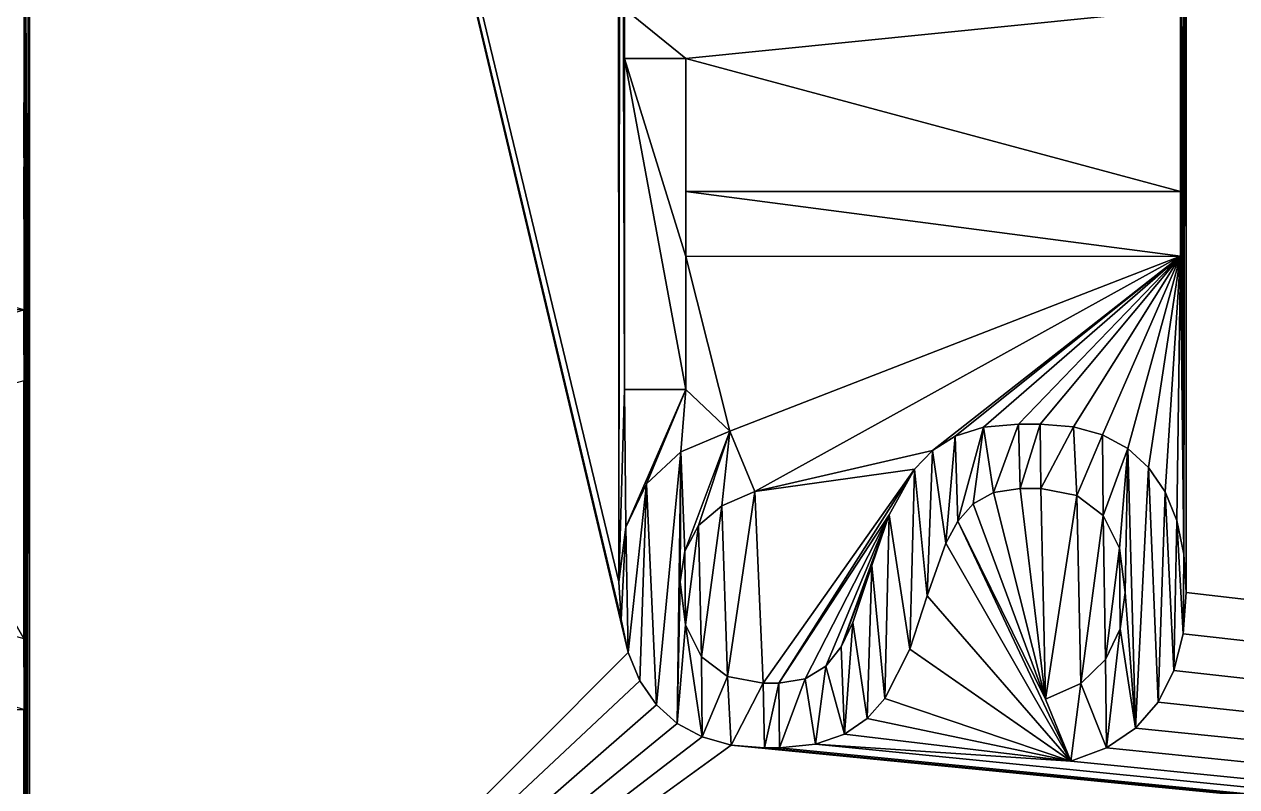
# Model space of a CAD drawing. Header units: metres. Extents: x -75 to 218, y -7 to 90.
# Drawn here: x -45.11 to -17.8, y 16.78 to 33.96 of the extents above; entities that cross this region are included whole.
import ezdxf

# ---------------------------------------------------------------- set-up
doc = ezdxf.new("R2010")
doc.units = ezdxf.units.M

msp = doc.modelspace()

# ---------------------------------------------------------------- meshes
at = {"layer": 'Layer0'}
mesh = msp.add_polyface(dxfattribs=at)
corners = [(-75.289, 90.288), (218.173, -6.612), (-75.289, -6.612), (218.173, 90.288)]
mesh.append_faces([[corners[k] for k in face] for face in [(0, 1, 2), (1, 0, 3)]], dxfattribs={"vtx0": -1})
mesh = msp.add_polyface(dxfattribs=at)
corners = [(-18.94, 56.503, 1), (41.935, 71.547, 1), (41.767, 71.698, 1), (41.635, 71.89, 1), (41.541, 72.118, 1), (41.485, 72.384, 1), (41.466, 72.687, 1), (41.512, 81.407, 1), (-45.098, 77.646, 1), (-44.99, 76.657, 1), (-31.588, 64.864, 1), (-19.069, 64.864, 1), (-18.993, 57.236, 1), (-28.523, 53.318, 1), (-24.244, 51.122, 1), (-22.151, 53.318, 1), (-24.252, 46.025, 1), (-22.857, 51.122, 1), (-28.876, 61.325, 1), (-19.069, 63.4, 1), (-30.159, 63.4, 1), (-28.523, 59.689, 1), (-22.151, 59.689, 1), (-21.435, 59.638, 1), (-20.803, 59.486, 1), (-20.254, 59.231, 1), (-19.788, 58.875, 1), (-19.417, 58.422, 1), (-19.152, 57.876, 1), (-19.069, 43.657, 1), (-18.993, 22.023, 1), (-18.993, 55.771, 1), (-31.588, 43.657, 1), (-22.866, 46.025, 1), (-21.442, 53.369, 1), (-20.814, 53.521, 1), (-20.265, 53.775, 1), (-19.797, 54.131, 1), (-19.422, 54.585, 1), (-19.154, 55.131, 1), (-27.061, 41.838, 1), (-19.069, 42.245, 1), (-28.14, 42.245, 1), (-20.886, 39.507, 1), (-19.069, 35.736, 1)]
mesh.append_faces([[corners[k] for k in face] for face in [(18, 19, 20), (40, 41, 42)]], dxfattribs={"vtx0": -1})
mesh.append_faces([[corners[k] for k in face] for face in [(13, 14, 15), (14, 13, 16), (19, 12, 11), (31, 30, 0), (16, 29, 33), (33, 29, 17), (15, 29, 34), (34, 29, 35), (35, 29, 36), (36, 29, 37), (37, 29, 38), (38, 29, 39), (39, 29, 31)]], dxfattribs={"vtx0": -1, "vtx1": -1})
mesh.append_faces([[corners[k] for k in face] for face in [(7, 9, 10), (7, 11, 12), (7, 0, 6), (19, 18, 21), (29, 30, 31), (17, 29, 15), (41, 43, 44)]], dxfattribs={"vtx0": -1, "vtx1": -1, "vtx2": -1})
mesh.append_faces([[corners[k] for k in face] for face in [(0, 1, 2), (0, 2, 3), (0, 3, 4), (0, 4, 5), (0, 5, 6), (7, 8, 9), (7, 10, 11), (7, 12, 0), (15, 14, 17), (19, 21, 22), (19, 22, 23), (19, 23, 24), (19, 24, 25), (19, 25, 26), (19, 26, 27), (19, 27, 28), (19, 28, 12), (16, 32, 29), (41, 40, 43)]], dxfattribs={"vtx0": -1, "vtx2": -1})
mesh = msp.add_polyface(dxfattribs=at)
corners = [(-44.99, 6.278, 1), (-29.186, 17.724, 1), (-29.842, 17.905, 1), (-30.405, 18.208, 1), (-30.873, 18.632, 1), (-31.243, 19.168, 1), (-31.506, 19.808, 1), (-44.99, 76.657, 1), (-19.069, 30.191, 1), (-30.21, 33.187, 1), (-30.21, 30.191, 1), (-30.219, 20.431, 1), (-30.235, 22.095, 1), (-30.34, 21.4, 1), (-29.922, 22.666, 1), (-29.857, 19.713, 1), (-29.396, 23.111, 1), (-29.27, 19.267, 1), (-28.652, 23.432, 1), (-28.471, 19.118, 1), (-45.12, 27.528, 1), (-45.044, 7.142, 1), (-45.12, 30.748, 1), (-45.12, 32.203, 1), (-45.12, 36.422, 1), (-45.12, 37.894, 1), (-45.12, 40.408, 1), (-45.12, 41.838, 1), (-45.12, 48.347, 1), (-31.681, 55.774, 1), (-31.717, 21.4, 1), (-31.588, 25.731, 1), (-31.562, 22.632, 1), (-30.21, 25.731, 1), (-31.097, 23.609, 1), (-30.318, 24.329, 1), (-29.22, 24.792, 1), (-30.21, 28.728, 1), (-19.069, 28.736, 1), (-24.655, 24.358, 1), (-25.057, 23.94, 1), (-28.118, 19.118, 1), (-25.626, 22.911, 1), (-27.518, 19.213, 1), (-27.059, 19.497, 1), (-26.713, 19.933, 1), (-26.017, 21.77, 1), (-26.448, 20.483, 1), (-31.588, 34.307, 1), (-31.588, 33.187, 1), (-19.069, 34.307, 1)]
mesh.append_faces([[corners[k] for k in face] for face in [(8, 9, 10), (11, 12, 13), (46, 45, 47)]], dxfattribs={"vtx0": -1})
mesh.append_faces([[corners[k] for k in face] for face in [(12, 11, 14), (14, 15, 16), (16, 17, 18), (22, 21, 23), (24, 21, 25), (26, 21, 27), (31, 32, 33), (33, 36, 37), (37, 36, 38), (39, 18, 40), (40, 41, 42), (42, 45, 46), (9, 48, 49), (48, 9, 50)]], dxfattribs={"vtx0": -1, "vtx1": -1})
mesh.append_faces([[corners[k] for k in face] for face in [(0, 6, 7), (20, 21, 22), (23, 21, 24), (25, 21, 26), (27, 21, 28), (29, 30, 31), (40, 18, 19)]], dxfattribs={"vtx0": -1, "vtx1": -1, "vtx2": -1})
mesh.append_faces([[corners[k] for k in face] for face in [(0, 1, 2), (0, 2, 3), (0, 3, 4), (0, 4, 5), (0, 5, 6), (14, 11, 15), (16, 15, 17), (18, 17, 19), (7, 21, 0), (31, 30, 32), (33, 32, 34), (33, 34, 35), (33, 35, 36), (40, 19, 41), (42, 41, 43), (42, 43, 44), (42, 44, 45)]], dxfattribs={"vtx0": -1, "vtx2": -1})
mesh = msp.add_polyface(dxfattribs=at)
corners = [(-44.99, 76.657, 1), (-31.506, 19.808, 1), (-31.664, 20.552, 1), (-31.717, 21.4, 1), (-31.734, 56.503, 1), (-31.588, 64.864, 1), (-31.681, 57.236, 1), (-31.588, 63.099, 1), (-23.012, 38.982, 1), (-31.588, 42.262, 1), (-31.588, 35.719, 1), (-31.522, 57.876, 1), (-30.408, 61.325, 1), (-31.257, 58.422, 1), (-30.886, 58.875, 1), (-30.421, 59.231, 1), (-29.871, 59.486, 1), (-28.876, 61.325, 1), (-29.239, 59.638, 1), (-28.523, 59.689, 1), (-45.12, 48.347, 1), (-45.044, 7.142, 1), (-45.12, 49.759, 1), (-45.12, 51.266, 1), (-45.12, 52.867, 1), (-45.12, 58.67, 1), (-45.12, 60.272, 1), (-45.12, 63.492, 1), (-45.12, 64.947, 1), (-45.12, 69.166, 1), (-45.12, 70.638, 1), (-45.11, 75.614, 1), (-31.681, 55.774, 1), (-31.588, 43.657, 1), (-31.522, 55.137, 1), (-31.588, 33.187, 1), (-31.588, 25.731, 1), (-31.588, 34.307, 1), (-31.257, 54.59, 1), (-30.886, 54.136, 1), (-24.252, 46.025, 1), (-30.421, 53.778, 1), (-29.871, 53.522, 1), (-29.239, 53.369, 1), (-28.523, 53.318, 1)]
mesh.append_faces([[corners[k] for k in face] for face in [(5, 6, 7), (11, 7, 6), (7, 11, 12), (12, 16, 17), (20, 21, 22), (23, 21, 24), (25, 21, 26), (27, 21, 28), (29, 21, 30), (31, 21, 0), (32, 33, 34), (35, 32, 36), (33, 10, 9), (34, 33, 38), (38, 33, 39), (39, 40, 41), (41, 40, 42), (42, 40, 43), (43, 40, 44)]], dxfattribs={"vtx0": -1, "vtx1": -1})
mesh.append_faces([[corners[k] for k in face] for face in [(0, 3, 4), (5, 0, 4), (22, 21, 23), (24, 21, 25), (26, 21, 27), (28, 21, 29), (30, 21, 31), (33, 32, 35), (33, 35, 37), (39, 33, 40)]], dxfattribs={"vtx0": -1, "vtx1": -1, "vtx2": -1})
mesh.append_faces([[corners[k] for k in face] for face in [(0, 1, 2), (0, 2, 3), (5, 4, 6), (12, 11, 13), (12, 13, 14), (12, 14, 15), (12, 15, 16), (17, 16, 18), (17, 18, 19), (3, 32, 4), (33, 37, 10)]], dxfattribs={"vtx0": -1, "vtx2": -1})
mesh.append_faces([[corners[k] for k in face] for face in [(8, 9, 10)]], dxfattribs={"vtx1": -1})
mesh = msp.add_polyface(dxfattribs=at)
corners = [(42.001, 72.341, 1), (41.995, 72.935, 1), (41.958, 72.687, 1), (42.107, 73.139, 1), (42.13, 72.084, 1), (42.295, 73.298, 1), (42.34, 71.925, 1), (42.561, 73.412, 1), (42.625, 71.872, 1), (41.512, 74.732, 1), (41.466, 72.687, 1), (41.521, 73.127, 1), (43.988, 73.743, 1), (43.844, 73.594, 1), (42.751, 71.872, 1), (43.641, 73.226, 1), (42.966, 71.906, 1), (43.129, 72.007, 1), (43.253, 72.163, 1), (43.501, 72.819, 1), (43.348, 72.359, 1), (44.898, 71.743, 1), (45.149, 73.383, 1), (44.861, 73.437, 1), (45.181, 71.868, 1), (45.362, 73.22, 1), (45.38, 72.061, 1), (45.493, 72.957, 1), (45.498, 72.309, 1), (45.537, 72.601, 1), (-47.591, 2.481, 1), (-75.289, -6.612, 1), (218.173, -6.612, 1), (-46.787, 2.779, 1), (-46.131, 3.226, 1), (-45.625, 3.81, 1), (-45.27, 4.522, 1), (-45.06, 5.348, 1), (-44.99, 6.278, 1), (-18.94, 56.503, 1), (42.135, 71.439, 1), (41.935, 71.547, 1), (43.606, 71.749, 1), (45.1, 71.244, 1), (43.806, 72.144, 1), (43.944, 72.573, 1), (44.095, 72.999, 1), (44.192, 73.176, 1), (44.316, 73.315, 1), (44.48, 73.407, 1), (44.695, 73.437, 1)]
mesh.append_faces([[corners[k] for k in face] for face in [(0, 1, 2), (19, 18, 20), (27, 28, 29)]], dxfattribs={"vtx0": -1})
mesh.append_faces([[corners[k] for k in face] for face in [(1, 0, 3), (3, 4, 5), (5, 6, 7), (12, 7, 13), (13, 14, 15), (15, 18, 19), (22, 24, 25), (25, 26, 27), (30, 32, 33), (33, 32, 34), (34, 32, 35), (35, 32, 36), (36, 32, 37), (37, 32, 38), (42, 43, 44), (44, 43, 45), (45, 43, 46), (46, 43, 47), (47, 21, 48), (48, 21, 49), (49, 21, 50), (50, 21, 23)]], dxfattribs={"vtx0": -1, "vtx1": -1})
mesh.append_faces([[corners[k] for k in face] for face in [(13, 7, 8)]], dxfattribs={"vtx0": -1, "vtx1": -1, "vtx2": -1})
mesh.append_faces([[corners[k] for k in face] for face in [(3, 0, 4), (5, 4, 6), (7, 6, 8), (9, 10, 11), (13, 8, 14), (15, 14, 16), (15, 16, 17), (15, 17, 18), (21, 22, 23), (22, 21, 24), (25, 24, 26), (27, 26, 28), (30, 31, 32), (39, 40, 41), (47, 43, 21)]], dxfattribs={"vtx0": -1, "vtx2": -1})
mesh = msp.add_polyface(dxfattribs=at)
corners = [(115.674, 70.294, 1), (115.669, 70.889, 1), (115.631, 70.64, 1), (115.78, 71.092, 1), (115.804, 70.038, 1), (115.968, 71.251, 1), (116.013, 69.878, 1), (116.234, 71.366, 1), (116.299, 69.825, 1), (115.185, 72.648, 1), (115.139, 70.64, 1), (115.195, 71.08, 1), (115.361, 71.429, 1), (-44.99, 6.278, 1), (218.173, -6.612, 1), (-29.186, 17.724, 1), (-28.437, 17.663, 1), (-28.101, 17.663, 1), (-27.287, 17.74, 1), (-21.54, 17.362, 1), (-20.736, 17.66, 1), (-20.081, 18.107, 1), (-19.575, 18.691, 1), (-19.22, 19.403, 1), (-19.01, 20.229, 1), (-18.94, 21.159, 1), (-18.94, 56.503, 1), (42.135, 71.439, 1), (42.37, 71.374, 1), (42.637, 71.352, 1), (42.757, 71.352, 1), (43.048, 71.379, 1), (43.28, 71.461, 1), (43.463, 71.588, 1), (43.606, 71.749, 1), (45.1, 71.244, 1), (45.388, 71.351, 1), (45.622, 71.51, 1), (45.802, 71.719, 1), (45.929, 71.973, 1), (46.004, 72.268, 1), (46.029, 72.601, 1), (115.608, 69.5, 1), (115.441, 69.652, 1), (115.309, 69.843, 1), (115.215, 70.072, 1), (115.158, 70.337, 1)]
mesh.append_faces([[corners[k] for k in face] for face in [(0, 1, 2)]], dxfattribs={"vtx0": -1})
mesh.append_faces([[corners[k] for k in face] for face in [(1, 0, 3), (3, 4, 5), (5, 6, 7), (15, 14, 16), (16, 14, 17), (17, 14, 18), (19, 14, 20), (20, 14, 21), (21, 14, 22), (22, 14, 23), (23, 14, 24), (24, 14, 25), (27, 14, 28), (28, 14, 29), (29, 14, 30), (30, 14, 31), (31, 14, 32), (32, 14, 33), (33, 14, 34), (35, 14, 36), (36, 14, 37), (37, 14, 38), (38, 14, 39), (39, 14, 40), (40, 14, 41)]], dxfattribs={"vtx0": -1, "vtx1": -1})
mesh.append_faces([[corners[k] for k in face] for face in [(13, 14, 15), (18, 14, 19), (25, 14, 26), (26, 14, 27), (34, 14, 35)]], dxfattribs={"vtx0": -1, "vtx1": -1, "vtx2": -1})
mesh.append_faces([[corners[k] for k in face] for face in [(3, 0, 4), (5, 4, 6), (7, 6, 8), (9, 10, 11), (9, 11, 12), (41, 42, 43), (41, 43, 44), (41, 44, 45), (41, 45, 46), (41, 46, 10)]], dxfattribs={"vtx0": -1, "vtx2": -1})
mesh = msp.add_polyface(dxfattribs=at)
corners = [(-27.287, 17.74, 1), (-21.54, 17.362, 1), (-26.637, 17.969, 1), (-26.125, 18.323, 1), (-25.725, 18.774, 1), (-25.165, 19.88, 1), (-24.777, 21.082, 1), (-24.356, 22.274, 1), (-24.084, 22.769, 1), (-22.108, 18.757, 1), (-23.736, 23.161, 1), (-23.277, 23.416, 1), (-22.677, 23.501, 1), (-22.212, 23.501, 1), (-19.069, 35.736, 1), (-20.886, 38.457, 1), (-27.93, 35.736, 1), (-20.886, 39.507, 1), (-19.069, 28.736, 1), (-29.22, 24.792, 1), (-28.652, 23.432, 1), (-24.655, 24.358, 1), (-24.145, 24.681, 1), (-23.506, 24.887, 1), (-22.72, 24.956, 1), (-22.229, 24.956, 1), (-21.479, 24.895, 1), (-20.822, 24.711, 1), (-20.258, 24.404, 1), (-19.788, 23.975, 1), (-19.417, 23.43, 1), (-19.152, 22.78, 1), (-18.993, 22.023, 1), (-19.069, 30.191, 1), (-19.069, 34.307, 1), (-19.069, 42.245, 1), (-19.069, 43.657, 1), (-18.94, 56.503, 1), (-18.94, 21.159, 1), (-30.21, 33.187, 1), (-21.404, 23.349, 1), (-21.314, 19.109, 1), (-20.808, 22.894, 1), (-20.757, 19.648, 1), (-20.44, 22.157, 1), (-20.427, 20.342, 1), (-20.317, 21.159, 1)]
mesh.append_faces([[corners[k] for k in face] for face in [(14, 15, 16), (44, 45, 46)]], dxfattribs={"vtx0": -1})
mesh.append_faces([[corners[k] for k in face] for face in [(0, 1, 2), (2, 1, 3), (3, 1, 4), (4, 1, 5), (5, 1, 6), (6, 1, 7), (7, 1, 8), (8, 9, 10), (10, 9, 11), (11, 9, 12), (12, 9, 13), (15, 14, 17), (18, 32, 33), (34, 32, 14), (35, 32, 36), (40, 41, 42), (42, 43, 44)]], dxfattribs={"vtx0": -1, "vtx1": -1})
mesh.append_faces([[corners[k] for k in face] for face in [(18, 20, 21), (33, 32, 34), (14, 32, 35), (34, 39, 33)]], dxfattribs={"vtx0": -1, "vtx1": -1, "vtx2": -1})
mesh.append_faces([[corners[k] for k in face] for face in [(8, 1, 9), (18, 19, 20), (18, 21, 22), (18, 22, 23), (18, 23, 24), (18, 24, 25), (18, 25, 26), (18, 26, 27), (18, 27, 28), (18, 28, 29), (18, 29, 30), (18, 30, 31), (18, 31, 32), (37, 32, 38), (9, 40, 13), (40, 9, 41), (42, 41, 43), (44, 43, 45)]], dxfattribs={"vtx0": -1, "vtx2": -1})
mesh = msp.add_polyface(dxfattribs=at)
corners = [(-19.069, 28.736, 0.9), (-30.21, 30.191, 0.9), (-30.21, 28.728, 0.9), (-19.069, 30.191, 0.9), (-30.21, 25.731, 0.9), (-31.588, 33.187, 0.9), (-31.588, 25.731, 0.9), (-30.21, 33.187, 0.9)]
mesh.append_faces([[corners[k] for k in face] for face in [(1, 0, 3), (4, 5, 6)]], dxfattribs={"vtx0": -1})
mesh.append_faces([[corners[k] for k in face] for face in [(0, 1, 2), (5, 2, 7), (7, 2, 1)]], dxfattribs={"vtx0": -1, "vtx1": -1})
mesh.append_faces([[corners[k] for k in face] for face in [(5, 4, 2)]], dxfattribs={"vtx0": -1, "vtx2": -1})
mesh = msp.add_polyface(dxfattribs=at)
corners = [(-30.21, 33.187, 1), (-31.588, 33.187, 0.9), (-30.21, 33.187, 0.9), (-31.588, 33.187, 1)]
mesh.append_faces([[corners[k] for k in face] for face in [(0, 1, 2), (1, 0, 3)]], dxfattribs={"vtx0": -1})
mesh = msp.add_polyface(dxfattribs=at)
corners = [(-31.588, 33.187, 0.9), (-31.588, 25.731, 1), (-31.588, 25.731, 0.9), (-31.588, 33.187, 1)]
mesh.append_faces([[corners[k] for k in face] for face in [(0, 1, 2), (1, 0, 3)]], dxfattribs={"vtx0": -1})
mesh = msp.add_polyface(dxfattribs=at)
corners = [(-30.21, 33.187, 1), (-30.21, 30.191, 0.9), (-30.21, 30.191, 1), (-30.21, 33.187, 0.9)]
mesh.append_faces([[corners[k] for k in face] for face in [(0, 1, 2), (1, 0, 3)]], dxfattribs={"vtx0": -1})
mesh = msp.add_polyface(dxfattribs=at)
corners = [(-45.12, 15.31, 1), (-56.261, 18.306, 1), (-56.261, 15.31, 1), (-55.446, 8.23, 1), (-55.32, 4.386, 1), (-54.703, 8.551, 1), (-57.639, 10.85, 1), (-57.768, 6.519, 1), (-57.613, 7.751, 1), (-56.261, 10.85, 1), (-57.148, 8.728, 1), (-56.369, 9.448, 1), (-55.271, 9.911, 1), (-56.261, 13.147, 1), (-56.261, 13.847, 1), (-45.12, 13.855, 1), (-50.705, 9.477, 1), (-51.108, 9.059, 1), (-54.522, 4.237, 1), (-54.169, 4.237, 1), (-51.676, 8.03, 1), (-50.195, 9.8, 1), (-49.557, 10.006, 1), (-48.77, 10.075, 1), (-48.28, 10.075, 1), (-47.53, 10.014, 1), (-46.873, 9.83, 1), (-46.309, 9.523, 1), (-45.839, 9.093, 1), (-45.468, 8.549, 1), (-45.203, 7.899, 1), (-45.044, 7.142, 1), (-45.12, 18.522, 1), (-45.12, 20.123, 1), (-45.12, 25.926, 1), (-45.12, 27.528, 1), (-57.639, 23.774, 1), (-57.639, 18.306, 1), (-57.639, 22.276, 1), (-57.639, 27.743, 1), (-56.261, 27.743, 1), (-56.261, 30.74, 1), (-48.013, 25.134, 1), (-48.013, 20.915, 1)]
mesh.append_faces([[corners[k] for k in face] for face in [(0, 1, 2), (33, 42, 43)]], dxfattribs={"vtx0": -1})
mesh.append_faces([[corners[k] for k in face] for face in [(3, 4, 5), (6, 8, 9), (9, 12, 13), (13, 12, 14), (14, 12, 15), (16, 5, 17), (17, 19, 20), (15, 31, 0), (32, 31, 33), (34, 31, 35), (36, 37, 38), (35, 39, 36), (39, 35, 40), (40, 35, 41), (42, 33, 34), (1, 38, 37), (38, 1, 32)]], dxfattribs={"vtx0": -1, "vtx1": -1})
mesh.append_faces([[corners[k] for k in face] for face in [(15, 5, 16), (17, 5, 18), (0, 31, 32), (33, 31, 34), (32, 1, 0)]], dxfattribs={"vtx0": -1, "vtx1": -1, "vtx2": -1})
mesh.append_faces([[corners[k] for k in face] for face in [(6, 7, 8), (9, 8, 10), (9, 10, 11), (9, 11, 12), (15, 12, 5), (15, 16, 21), (15, 21, 22), (15, 22, 23), (15, 23, 24), (15, 24, 25), (15, 25, 26), (15, 26, 27), (15, 27, 28), (15, 28, 29), (15, 29, 30), (15, 30, 31), (36, 6, 37)]], dxfattribs={"vtx0": -1, "vtx2": -1})
mesh = msp.add_polyface(dxfattribs=at)
corners = [(-19.069, 30.191, 1), (-30.21, 30.191, 0.9), (-19.069, 30.191, 0.9), (-30.21, 30.191, 1)]
mesh.append_faces([[corners[k] for k in face] for face in [(0, 1, 2), (1, 0, 3)]], dxfattribs={"vtx0": -1})
mesh = msp.add_polyface(dxfattribs=at)
corners = [(-19.069, 30.191, 1), (-19.069, 28.736, 0.9), (-19.069, 28.736, 1), (-19.069, 30.191, 0.9)]
mesh.append_faces([[corners[k] for k in face] for face in [(0, 1, 2), (1, 0, 3)]], dxfattribs={"vtx0": -1})
mesh = msp.add_polyface(dxfattribs=at)
corners = [(-30.21, 28.728, 1), (-19.069, 28.736, 0.9), (-30.21, 28.728, 0.9), (-19.069, 28.736, 1)]
mesh.append_faces([[corners[k] for k in face] for face in [(0, 1, 2), (1, 0, 3)]], dxfattribs={"vtx0": -1})
mesh = msp.add_polyface(dxfattribs=at)
corners = [(-30.21, 28.728, 1), (-30.21, 25.731, 0.9), (-30.21, 25.731, 1), (-30.21, 28.728, 0.9)]
mesh.append_faces([[corners[k] for k in face] for face in [(0, 1, 2), (1, 0, 3)]], dxfattribs={"vtx0": -1})
mesh = msp.add_polyface(dxfattribs=at)
corners = [(-31.588, 25.731, 1), (-30.21, 25.731, 0.9), (-31.588, 25.731, 0.9), (-30.21, 25.731, 1)]
mesh.append_faces([[corners[k] for k in face] for face in [(0, 1, 2), (1, 0, 3)]], dxfattribs={"vtx0": -1})
mesh = msp.add_polyface(dxfattribs=at)
corners = [(-21.54, 17.362, 0.9), (-21.314, 19.109, 0.9), (-22.108, 18.757, 0.9), (-20.736, 17.66, 0.9), (-20.757, 19.648, 0.9), (-20.427, 20.342, 0.9), (-20.081, 18.107, 0.9), (-20.317, 21.159, 0.9), (-20.258, 24.404, 0.9), (-19.788, 23.975, 0.9), (-19.575, 18.691, 0.9), (-19.417, 23.43, 0.9), (-19.22, 19.403, 0.9), (-19.152, 22.78, 0.9), (-19.01, 20.229, 0.9), (-18.993, 22.023, 0.9), (-18.94, 21.159, 0.9), (-30.405, 18.208, 0.9), (-30.219, 20.431, 0.9), (-30.34, 21.4, 0.9), (-29.842, 17.905, 0.9), (-29.857, 19.713, 0.9), (-29.27, 19.267, 0.9), (-29.186, 17.724, 0.9), (-28.471, 19.118, 0.9), (-28.437, 17.663, 0.9), (-28.118, 19.118, 0.9), (-28.101, 17.663, 0.9), (-27.518, 19.213, 0.9), (-27.287, 17.74, 0.9), (-27.059, 19.497, 0.9), (-26.637, 17.969, 0.9), (-26.713, 19.933, 0.9), (-26.448, 20.483, 0.9), (-26.125, 18.323, 0.9), (-26.017, 21.77, 0.9), (-25.725, 18.774, 0.9), (-25.626, 22.911, 0.9), (-25.165, 19.88, 0.9), (-25.057, 23.94, 0.9), (-24.777, 21.082, 0.9), (-24.655, 24.358, 0.9), (-24.356, 22.274, 0.9), (-24.145, 24.681, 0.9), (-24.084, 22.769, 0.9), (-23.506, 24.887, 0.9), (-23.736, 23.161, 0.9), (-23.277, 23.416, 0.9), (-22.72, 24.956, 0.9), (-22.677, 23.501, 0.9), (-22.229, 24.956, 0.9), (-22.212, 23.501, 0.9), (-21.479, 24.895, 0.9), (-21.404, 23.349, 0.9), (-20.822, 24.711, 0.9), (-20.808, 22.894, 0.9), (-20.44, 22.157, 0.9), (-31.664, 20.552, 0.9), (-31.562, 22.632, 0.9), (-31.717, 21.4, 0.9), (-31.506, 19.808, 0.9), (-31.097, 23.609, 0.9), (-31.243, 19.168, 0.9), (-30.873, 18.632, 0.9), (-30.318, 24.329, 0.9), (-30.235, 22.095, 0.9), (-29.22, 24.792, 0.9), (-29.922, 22.666, 0.9), (-29.396, 23.111, 0.9), (-28.652, 23.432, 0.9)]
mesh.append_faces([[corners[k] for k in face] for face in [(0, 1, 2), (15, 14, 16), (57, 58, 59), (66, 68, 69)]], dxfattribs={"vtx0": -1})
mesh.append_faces([[corners[k] for k in face] for face in [(1, 3, 4), (4, 3, 5), (5, 6, 7), (8, 6, 9), (9, 10, 11), (11, 12, 13), (13, 14, 15), (18, 20, 21), (21, 20, 22), (22, 23, 24), (24, 25, 26), (26, 27, 28), (28, 29, 30), (30, 31, 32), (32, 31, 33), (33, 34, 35), (35, 36, 37), (37, 38, 39), (39, 40, 41), (41, 42, 43), (43, 44, 45), (45, 47, 48), (48, 49, 50), (50, 51, 52), (52, 53, 54), (54, 55, 8), (58, 60, 61), (61, 63, 64), (64, 65, 66)]], dxfattribs={"vtx0": -1, "vtx1": -1})
mesh.append_faces([[corners[k] for k in face] for face in [(7, 6, 8), (64, 17, 19)]], dxfattribs={"vtx0": -1, "vtx1": -1, "vtx2": -1})
mesh.append_faces([[corners[k] for k in face] for face in [(1, 0, 3), (5, 3, 6), (9, 6, 10), (11, 10, 12), (13, 12, 14), (17, 18, 19), (18, 17, 20), (22, 20, 23), (24, 23, 25), (26, 25, 27), (28, 27, 29), (30, 29, 31), (33, 31, 34), (35, 34, 36), (37, 36, 38), (39, 38, 40), (41, 40, 42), (43, 42, 44), (45, 44, 46), (45, 46, 47), (48, 47, 49), (50, 49, 51), (52, 51, 53), (54, 53, 55), (8, 55, 56), (8, 56, 7), (58, 57, 60), (61, 60, 62), (61, 62, 63), (64, 63, 17), (64, 19, 65), (66, 65, 67), (66, 67, 68)]], dxfattribs={"vtx0": -1, "vtx2": -1})
mesh = msp.add_polyface(dxfattribs=at)
corners = [(-23.506, 24.887, 1), (-24.145, 24.681, 0.9), (-23.506, 24.887, 0.9), (-24.145, 24.681, 1)]
mesh.append_faces([[corners[k] for k in face] for face in [(0, 1, 2), (1, 0, 3)]], dxfattribs={"vtx0": -1})
mesh = msp.add_polyface(dxfattribs=at)
corners = [(-22.72, 24.956, 1), (-23.506, 24.887, 0.9), (-22.72, 24.956, 0.9), (-23.506, 24.887, 1)]
mesh.append_faces([[corners[k] for k in face] for face in [(0, 1, 2), (1, 0, 3)]], dxfattribs={"vtx0": -1})
mesh = msp.add_polyface(dxfattribs=at)
corners = [(-22.229, 24.956, 1), (-22.72, 24.956, 0.9), (-22.229, 24.956, 0.9), (-22.72, 24.956, 1)]
mesh.append_faces([[corners[k] for k in face] for face in [(0, 1, 2), (1, 0, 3)]], dxfattribs={"vtx0": -1})
mesh = msp.add_polyface(dxfattribs=at)
corners = [(-21.479, 24.895, 1), (-22.229, 24.956, 0.9), (-21.479, 24.895, 0.9), (-22.229, 24.956, 1)]
mesh.append_faces([[corners[k] for k in face] for face in [(0, 1, 2), (1, 0, 3)]], dxfattribs={"vtx0": -1})
mesh = msp.add_polyface(dxfattribs=at)
corners = [(-20.822, 24.711, 1), (-21.479, 24.895, 0.9), (-20.822, 24.711, 0.9), (-21.479, 24.895, 1)]
mesh.append_faces([[corners[k] for k in face] for face in [(0, 1, 2), (1, 0, 3)]], dxfattribs={"vtx0": -1})
mesh = msp.add_polyface(dxfattribs=at)
corners = [(-29.22, 24.792, 1), (-30.318, 24.329, 0.9), (-29.22, 24.792, 0.9), (-30.318, 24.329, 1)]
mesh.append_faces([[corners[k] for k in face] for face in [(0, 1, 2), (1, 0, 3)]], dxfattribs={"vtx0": -1})
mesh = msp.add_polyface(dxfattribs=at)
corners = [(-29.22, 24.792, 1), (-28.652, 23.432, 0.9), (-28.652, 23.432, 1), (-29.22, 24.792, 0.9)]
mesh.append_faces([[corners[k] for k in face] for face in [(0, 1, 2), (1, 0, 3)]], dxfattribs={"vtx0": -1})
mesh = msp.add_polyface(dxfattribs=at)
corners = [(-24.145, 24.681, 1), (-24.655, 24.358, 0.9), (-24.145, 24.681, 0.9), (-24.655, 24.358, 1)]
mesh.append_faces([[corners[k] for k in face] for face in [(0, 1, 2), (1, 0, 3)]], dxfattribs={"vtx0": -1})
mesh = msp.add_polyface(dxfattribs=at)
corners = [(-20.258, 24.404, 1), (-20.822, 24.711, 0.9), (-20.258, 24.404, 0.9), (-20.822, 24.711, 1)]
mesh.append_faces([[corners[k] for k in face] for face in [(0, 1, 2), (1, 0, 3)]], dxfattribs={"vtx0": -1})
mesh = msp.add_polyface(dxfattribs=at)
corners = [(-30.318, 24.329, 1), (-31.097, 23.609, 0.9), (-30.318, 24.329, 0.9), (-31.097, 23.609, 1)]
mesh.append_faces([[corners[k] for k in face] for face in [(0, 1, 2), (1, 0, 3)]], dxfattribs={"vtx0": -1})
mesh = msp.add_polyface(dxfattribs=at)
corners = [(-24.655, 24.358, 0.9), (-25.057, 23.94, 1), (-25.057, 23.94, 0.9), (-24.655, 24.358, 1)]
mesh.append_faces([[corners[k] for k in face] for face in [(0, 1, 2), (1, 0, 3)]], dxfattribs={"vtx0": -1})
mesh = msp.add_polyface(dxfattribs=at)
corners = [(-19.788, 23.975, 1), (-20.258, 24.404, 0.9), (-19.788, 23.975, 0.9), (-20.258, 24.404, 1)]
mesh.append_faces([[corners[k] for k in face] for face in [(0, 1, 2), (1, 0, 3)]], dxfattribs={"vtx0": -1})
mesh = msp.add_polyface(dxfattribs=at)
corners = [(-25.057, 23.94, 0.9), (-25.626, 22.911, 1), (-25.626, 22.911, 0.9), (-25.057, 23.94, 1)]
mesh.append_faces([[corners[k] for k in face] for face in [(0, 1, 2), (1, 0, 3)]], dxfattribs={"vtx0": -1})
mesh = msp.add_polyface(dxfattribs=at)
corners = [(-19.788, 23.975, 1), (-19.417, 23.43, 0.9), (-19.417, 23.43, 1), (-19.788, 23.975, 0.9)]
mesh.append_faces([[corners[k] for k in face] for face in [(0, 1, 2), (1, 0, 3)]], dxfattribs={"vtx0": -1})
mesh = msp.add_polyface(dxfattribs=at)
corners = [(-31.097, 23.609, 0.9), (-31.562, 22.632, 1), (-31.562, 22.632, 0.9), (-31.097, 23.609, 1)]
mesh.append_faces([[corners[k] for k in face] for face in [(0, 1, 2), (1, 0, 3)]], dxfattribs={"vtx0": -1})
mesh = msp.add_polyface(dxfattribs=at)
corners = [(-23.277, 23.416, 1), (-22.677, 23.501, 0.9), (-23.277, 23.416, 0.9), (-22.677, 23.501, 1)]
mesh.append_faces([[corners[k] for k in face] for face in [(0, 1, 2), (1, 0, 3)]], dxfattribs={"vtx0": -1})
mesh = msp.add_polyface(dxfattribs=at)
corners = [(-22.677, 23.501, 1), (-22.212, 23.501, 0.9), (-22.677, 23.501, 0.9), (-22.212, 23.501, 1)]
mesh.append_faces([[corners[k] for k in face] for face in [(0, 1, 2), (1, 0, 3)]], dxfattribs={"vtx0": -1})
mesh = msp.add_polyface(dxfattribs=at)
corners = [(-22.212, 23.501, 1), (-21.404, 23.349, 0.9), (-22.212, 23.501, 0.9), (-21.404, 23.349, 1)]
mesh.append_faces([[corners[k] for k in face] for face in [(0, 1, 2), (1, 0, 3)]], dxfattribs={"vtx0": -1})
mesh = msp.add_polyface(dxfattribs=at)
corners = [(-29.396, 23.111, 1), (-28.652, 23.432, 0.9), (-29.396, 23.111, 0.9), (-28.652, 23.432, 1)]
mesh.append_faces([[corners[k] for k in face] for face in [(0, 1, 2), (1, 0, 3)]], dxfattribs={"vtx0": -1})
mesh = msp.add_polyface(dxfattribs=at)
corners = [(-23.736, 23.161, 1), (-23.277, 23.416, 0.9), (-23.736, 23.161, 0.9), (-23.277, 23.416, 1)]
mesh.append_faces([[corners[k] for k in face] for face in [(0, 1, 2), (1, 0, 3)]], dxfattribs={"vtx0": -1})
mesh = msp.add_polyface(dxfattribs=at)
corners = [(-21.404, 23.349, 1), (-20.808, 22.894, 0.9), (-21.404, 23.349, 0.9), (-20.808, 22.894, 1)]
mesh.append_faces([[corners[k] for k in face] for face in [(0, 1, 2), (1, 0, 3)]], dxfattribs={"vtx0": -1})
mesh = msp.add_polyface(dxfattribs=at)
corners = [(-19.417, 23.43, 1), (-19.152, 22.78, 0.9), (-19.152, 22.78, 1), (-19.417, 23.43, 0.9)]
mesh.append_faces([[corners[k] for k in face] for face in [(0, 1, 2), (1, 0, 3)]], dxfattribs={"vtx0": -1})
mesh = msp.add_polyface(dxfattribs=at)
corners = [(-29.922, 22.666, 1), (-29.396, 23.111, 0.9), (-29.922, 22.666, 0.9), (-29.396, 23.111, 1)]
mesh.append_faces([[corners[k] for k in face] for face in [(0, 1, 2), (1, 0, 3)]], dxfattribs={"vtx0": -1})
mesh = msp.add_polyface(dxfattribs=at)
corners = [(-23.736, 23.161, 1), (-24.084, 22.769, 0.9), (-24.084, 22.769, 1), (-23.736, 23.161, 0.9)]
mesh.append_faces([[corners[k] for k in face] for face in [(0, 1, 2), (1, 0, 3)]], dxfattribs={"vtx0": -1})
mesh = msp.add_polyface(dxfattribs=at)
corners = [(-29.922, 22.666, 1), (-30.235, 22.095, 0.9), (-30.235, 22.095, 1), (-29.922, 22.666, 0.9)]
mesh.append_faces([[corners[k] for k in face] for face in [(0, 1, 2), (1, 0, 3)]], dxfattribs={"vtx0": -1})
mesh = msp.add_polyface(dxfattribs=at)
corners = [(-25.626, 22.911, 0.9), (-26.017, 21.77, 1), (-26.017, 21.77, 0.9), (-25.626, 22.911, 1)]
mesh.append_faces([[corners[k] for k in face] for face in [(0, 1, 2), (1, 0, 3)]], dxfattribs={"vtx0": -1})
mesh = msp.add_polyface(dxfattribs=at)
corners = [(-24.084, 22.769, 1), (-24.356, 22.274, 0.9), (-24.356, 22.274, 1), (-24.084, 22.769, 0.9)]
mesh.append_faces([[corners[k] for k in face] for face in [(0, 1, 2), (1, 0, 3)]], dxfattribs={"vtx0": -1})
mesh = msp.add_polyface(dxfattribs=at)
corners = [(-20.808, 22.894, 0.9), (-20.44, 22.157, 1), (-20.44, 22.157, 0.9), (-20.808, 22.894, 1)]
mesh.append_faces([[corners[k] for k in face] for face in [(0, 1, 2), (1, 0, 3)]], dxfattribs={"vtx0": -1})
mesh = msp.add_polyface(dxfattribs=at)
corners = [(-19.152, 22.78, 1), (-18.993, 22.023, 0.9), (-18.993, 22.023, 1), (-19.152, 22.78, 0.9)]
mesh.append_faces([[corners[k] for k in face] for face in [(0, 1, 2), (1, 0, 3)]], dxfattribs={"vtx0": -1})
mesh = msp.add_polyface(dxfattribs=at)
corners = [(-31.562, 22.632, 0.9), (-31.717, 21.4, 1), (-31.717, 21.4, 0.9), (-31.562, 22.632, 1)]
mesh.append_faces([[corners[k] for k in face] for face in [(0, 1, 2), (1, 0, 3)]], dxfattribs={"vtx0": -1})
mesh = msp.add_polyface(dxfattribs=at)
corners = [(-24.356, 22.274, 1), (-24.777, 21.082, 0.9), (-24.777, 21.082, 1), (-24.356, 22.274, 0.9)]
mesh.append_faces([[corners[k] for k in face] for face in [(0, 1, 2), (1, 0, 3)]], dxfattribs={"vtx0": -1})
mesh = msp.add_polyface(dxfattribs=at)
corners = [(-20.44, 22.157, 0.9), (-20.317, 21.159, 1), (-20.317, 21.159, 0.9), (-20.44, 22.157, 1)]
mesh.append_faces([[corners[k] for k in face] for face in [(0, 1, 2), (1, 0, 3)]], dxfattribs={"vtx0": -1})
mesh = msp.add_polyface(dxfattribs=at)
corners = [(-30.235, 22.095, 1), (-30.34, 21.4, 0.9), (-30.34, 21.4, 1), (-30.235, 22.095, 0.9)]
mesh.append_faces([[corners[k] for k in face] for face in [(0, 1, 2), (1, 0, 3)]], dxfattribs={"vtx0": -1})
mesh = msp.add_polyface(dxfattribs=at)
corners = [(-18.993, 22.023, 1), (-18.94, 21.159, 0.9), (-18.94, 21.159, 1), (-18.993, 22.023, 0.9)]
mesh.append_faces([[corners[k] for k in face] for face in [(0, 1, 2), (1, 0, 3)]], dxfattribs={"vtx0": -1})
mesh = msp.add_polyface(dxfattribs=at)
corners = [(-26.017, 21.77, 0.9), (-26.448, 20.483, 1), (-26.448, 20.483, 0.9), (-26.017, 21.77, 1)]
mesh.append_faces([[corners[k] for k in face] for face in [(0, 1, 2), (1, 0, 3)]], dxfattribs={"vtx0": -1})
mesh = msp.add_polyface(dxfattribs=at)
corners = [(-31.717, 21.4, 0.9), (-31.664, 20.552, 1), (-31.664, 20.552, 0.9), (-31.717, 21.4, 1)]
mesh.append_faces([[corners[k] for k in face] for face in [(0, 1, 2), (1, 0, 3)]], dxfattribs={"vtx0": -1})
mesh = msp.add_polyface(dxfattribs=at)
corners = [(-30.34, 21.4, 1), (-30.219, 20.431, 0.9), (-30.219, 20.431, 1), (-30.34, 21.4, 0.9)]
mesh.append_faces([[corners[k] for k in face] for face in [(0, 1, 2), (1, 0, 3)]], dxfattribs={"vtx0": -1})
mesh = msp.add_polyface(dxfattribs=at)
corners = [(-24.777, 21.082, 1), (-25.165, 19.88, 0.9), (-25.165, 19.88, 1), (-24.777, 21.082, 0.9)]
mesh.append_faces([[corners[k] for k in face] for face in [(0, 1, 2), (1, 0, 3)]], dxfattribs={"vtx0": -1})
mesh = msp.add_polyface(dxfattribs=at)
corners = [(-20.317, 21.159, 0.9), (-20.427, 20.342, 1), (-20.427, 20.342, 0.9), (-20.317, 21.159, 1)]
mesh.append_faces([[corners[k] for k in face] for face in [(0, 1, 2), (1, 0, 3)]], dxfattribs={"vtx0": -1})
mesh = msp.add_polyface(dxfattribs=at)
corners = [(-18.94, 21.159, 1), (-19.01, 20.229, 0.9), (-19.01, 20.229, 1), (-18.94, 21.159, 0.9)]
mesh.append_faces([[corners[k] for k in face] for face in [(0, 1, 2), (1, 0, 3)]], dxfattribs={"vtx0": -1})
mesh = msp.add_polyface(dxfattribs=at)
corners = [(-31.664, 20.552, 0.9), (-31.506, 19.808, 1), (-31.506, 19.808, 0.9), (-31.664, 20.552, 1)]
mesh.append_faces([[corners[k] for k in face] for face in [(0, 1, 2), (1, 0, 3)]], dxfattribs={"vtx0": -1})
mesh = msp.add_polyface(dxfattribs=at)
corners = [(-26.448, 20.483, 0.9), (-26.713, 19.933, 1), (-26.713, 19.933, 0.9), (-26.448, 20.483, 1)]
mesh.append_faces([[corners[k] for k in face] for face in [(0, 1, 2), (1, 0, 3)]], dxfattribs={"vtx0": -1})
mesh = msp.add_polyface(dxfattribs=at)
corners = [(-30.219, 20.431, 1), (-29.857, 19.713, 0.9), (-29.857, 19.713, 1), (-30.219, 20.431, 0.9)]
mesh.append_faces([[corners[k] for k in face] for face in [(0, 1, 2), (1, 0, 3)]], dxfattribs={"vtx0": -1})
mesh = msp.add_polyface(dxfattribs=at)
corners = [(-20.427, 20.342, 0.9), (-20.757, 19.648, 1), (-20.757, 19.648, 0.9), (-20.427, 20.342, 1)]
mesh.append_faces([[corners[k] for k in face] for face in [(0, 1, 2), (1, 0, 3)]], dxfattribs={"vtx0": -1})
mesh = msp.add_polyface(dxfattribs=at)
corners = [(-19.01, 20.229, 1), (-19.22, 19.403, 0.9), (-19.22, 19.403, 1), (-19.01, 20.229, 0.9)]
mesh.append_faces([[corners[k] for k in face] for face in [(0, 1, 2), (1, 0, 3)]], dxfattribs={"vtx0": -1})
mesh = msp.add_polyface(dxfattribs=at)
corners = [(-31.506, 19.808, 0.9), (-31.243, 19.168, 1), (-31.243, 19.168, 0.9), (-31.506, 19.808, 1)]
mesh.append_faces([[corners[k] for k in face] for face in [(0, 1, 2), (1, 0, 3)]], dxfattribs={"vtx0": -1})
mesh = msp.add_polyface(dxfattribs=at)
corners = [(-29.27, 19.267, 1), (-29.857, 19.713, 0.9), (-29.27, 19.267, 0.9), (-29.857, 19.713, 1)]
mesh.append_faces([[corners[k] for k in face] for face in [(0, 1, 2), (1, 0, 3)]], dxfattribs={"vtx0": -1})
mesh = msp.add_polyface(dxfattribs=at)
corners = [(-26.713, 19.933, 0.9), (-27.059, 19.497, 1), (-27.059, 19.497, 0.9), (-26.713, 19.933, 1)]
mesh.append_faces([[corners[k] for k in face] for face in [(0, 1, 2), (1, 0, 3)]], dxfattribs={"vtx0": -1})
mesh = msp.add_polyface(dxfattribs=at)
corners = [(-25.165, 19.88, 1), (-25.725, 18.774, 0.9), (-25.725, 18.774, 1), (-25.165, 19.88, 0.9)]
mesh.append_faces([[corners[k] for k in face] for face in [(0, 1, 2), (1, 0, 3)]], dxfattribs={"vtx0": -1})
mesh = msp.add_polyface(dxfattribs=at)
corners = [(-27.059, 19.497, 1), (-27.518, 19.213, 0.9), (-27.059, 19.497, 0.9), (-27.518, 19.213, 1)]
mesh.append_faces([[corners[k] for k in face] for face in [(0, 1, 2), (1, 0, 3)]], dxfattribs={"vtx0": -1})
mesh = msp.add_polyface(dxfattribs=at)
corners = [(-20.757, 19.648, 1), (-21.314, 19.109, 0.9), (-20.757, 19.648, 0.9), (-21.314, 19.109, 1)]
mesh.append_faces([[corners[k] for k in face] for face in [(0, 1, 2), (1, 0, 3)]], dxfattribs={"vtx0": -1})
mesh = msp.add_polyface(dxfattribs=at)
corners = [(-19.22, 19.403, 1), (-19.575, 18.691, 0.9), (-19.575, 18.691, 1), (-19.22, 19.403, 0.9)]
mesh.append_faces([[corners[k] for k in face] for face in [(0, 1, 2), (1, 0, 3)]], dxfattribs={"vtx0": -1})
mesh = msp.add_polyface(dxfattribs=at)
corners = [(-31.243, 19.168, 0.9), (-30.873, 18.632, 1), (-30.873, 18.632, 0.9), (-31.243, 19.168, 1)]
mesh.append_faces([[corners[k] for k in face] for face in [(0, 1, 2), (1, 0, 3)]], dxfattribs={"vtx0": -1})
mesh = msp.add_polyface(dxfattribs=at)
corners = [(-28.471, 19.118, 1), (-29.27, 19.267, 0.9), (-28.471, 19.118, 0.9), (-29.27, 19.267, 1)]
mesh.append_faces([[corners[k] for k in face] for face in [(0, 1, 2), (1, 0, 3)]], dxfattribs={"vtx0": -1})
mesh = msp.add_polyface(dxfattribs=at)
corners = [(-28.118, 19.118, 1), (-28.471, 19.118, 0.9), (-28.118, 19.118, 0.9), (-28.471, 19.118, 1)]
mesh.append_faces([[corners[k] for k in face] for face in [(0, 1, 2), (1, 0, 3)]], dxfattribs={"vtx0": -1})
mesh = msp.add_polyface(dxfattribs=at)
corners = [(-27.518, 19.213, 1), (-28.118, 19.118, 0.9), (-27.518, 19.213, 0.9), (-28.118, 19.118, 1)]
mesh.append_faces([[corners[k] for k in face] for face in [(0, 1, 2), (1, 0, 3)]], dxfattribs={"vtx0": -1})
mesh = msp.add_polyface(dxfattribs=at)
corners = [(-21.314, 19.109, 1), (-22.108, 18.757, 0.9), (-21.314, 19.109, 0.9), (-22.108, 18.757, 1)]
mesh.append_faces([[corners[k] for k in face] for face in [(0, 1, 2), (1, 0, 3)]], dxfattribs={"vtx0": -1})
mesh = msp.add_polyface(dxfattribs=at)
corners = [(-30.873, 18.632, 1), (-30.405, 18.208, 0.9), (-30.873, 18.632, 0.9), (-30.405, 18.208, 1)]
mesh.append_faces([[corners[k] for k in face] for face in [(0, 1, 2), (1, 0, 3)]], dxfattribs={"vtx0": -1})
mesh = msp.add_polyface(dxfattribs=at)
corners = [(-25.725, 18.774, 1), (-26.125, 18.323, 0.9), (-26.125, 18.323, 1), (-25.725, 18.774, 0.9)]
mesh.append_faces([[corners[k] for k in face] for face in [(0, 1, 2), (1, 0, 3)]], dxfattribs={"vtx0": -1})
mesh = msp.add_polyface(dxfattribs=at)
corners = [(-22.108, 18.757, 0.9), (-21.54, 17.362, 1), (-21.54, 17.362, 0.9), (-22.108, 18.757, 1)]
mesh.append_faces([[corners[k] for k in face] for face in [(0, 1, 2), (1, 0, 3)]], dxfattribs={"vtx0": -1})
mesh = msp.add_polyface(dxfattribs=at)
corners = [(-19.575, 18.691, 1), (-20.081, 18.107, 0.9), (-20.081, 18.107, 1), (-19.575, 18.691, 0.9)]
mesh.append_faces([[corners[k] for k in face] for face in [(0, 1, 2), (1, 0, 3)]], dxfattribs={"vtx0": -1})
mesh = msp.add_polyface(dxfattribs=at)
corners = [(-26.637, 17.969, 1), (-26.125, 18.323, 0.9), (-26.637, 17.969, 0.9), (-26.125, 18.323, 1)]
mesh.append_faces([[corners[k] for k in face] for face in [(0, 1, 2), (1, 0, 3)]], dxfattribs={"vtx0": -1})
mesh = msp.add_polyface(dxfattribs=at)
corners = [(-30.405, 18.208, 1), (-29.842, 17.905, 0.9), (-30.405, 18.208, 0.9), (-29.842, 17.905, 1)]
mesh.append_faces([[corners[k] for k in face] for face in [(0, 1, 2), (1, 0, 3)]], dxfattribs={"vtx0": -1})
mesh = msp.add_polyface(dxfattribs=at)
corners = [(-20.736, 17.66, 1), (-20.081, 18.107, 0.9), (-20.736, 17.66, 0.9), (-20.081, 18.107, 1)]
mesh.append_faces([[corners[k] for k in face] for face in [(0, 1, 2), (1, 0, 3)]], dxfattribs={"vtx0": -1})
mesh = msp.add_polyface(dxfattribs=at)
corners = [(-29.842, 17.905, 1), (-29.186, 17.724, 0.9), (-29.842, 17.905, 0.9), (-29.186, 17.724, 1)]
mesh.append_faces([[corners[k] for k in face] for face in [(0, 1, 2), (1, 0, 3)]], dxfattribs={"vtx0": -1})
mesh = msp.add_polyface(dxfattribs=at)
corners = [(-27.287, 17.74, 1), (-26.637, 17.969, 0.9), (-27.287, 17.74, 0.9), (-26.637, 17.969, 1)]
mesh.append_faces([[corners[k] for k in face] for face in [(0, 1, 2), (1, 0, 3)]], dxfattribs={"vtx0": -1})
mesh = msp.add_polyface(dxfattribs=at)
corners = [(-29.186, 17.724, 1), (-28.437, 17.663, 0.9), (-29.186, 17.724, 0.9), (-28.437, 17.663, 1)]
mesh.append_faces([[corners[k] for k in face] for face in [(0, 1, 2), (1, 0, 3)]], dxfattribs={"vtx0": -1})
mesh = msp.add_polyface(dxfattribs=at)
corners = [(-28.437, 17.663, 1), (-28.101, 17.663, 0.9), (-28.437, 17.663, 0.9), (-28.101, 17.663, 1)]
mesh.append_faces([[corners[k] for k in face] for face in [(0, 1, 2), (1, 0, 3)]], dxfattribs={"vtx0": -1})
mesh = msp.add_polyface(dxfattribs=at)
corners = [(-28.101, 17.663, 1), (-27.287, 17.74, 0.9), (-28.101, 17.663, 0.9), (-27.287, 17.74, 1)]
mesh.append_faces([[corners[k] for k in face] for face in [(0, 1, 2), (1, 0, 3)]], dxfattribs={"vtx0": -1})
mesh = msp.add_polyface(dxfattribs=at)
corners = [(-21.54, 17.362, 1), (-20.736, 17.66, 0.9), (-21.54, 17.362, 0.9), (-20.736, 17.66, 1)]
mesh.append_faces([[corners[k] for k in face] for face in [(0, 1, 2), (1, 0, 3)]], dxfattribs={"vtx0": -1})

doc.saveas('drawing.dxf')
